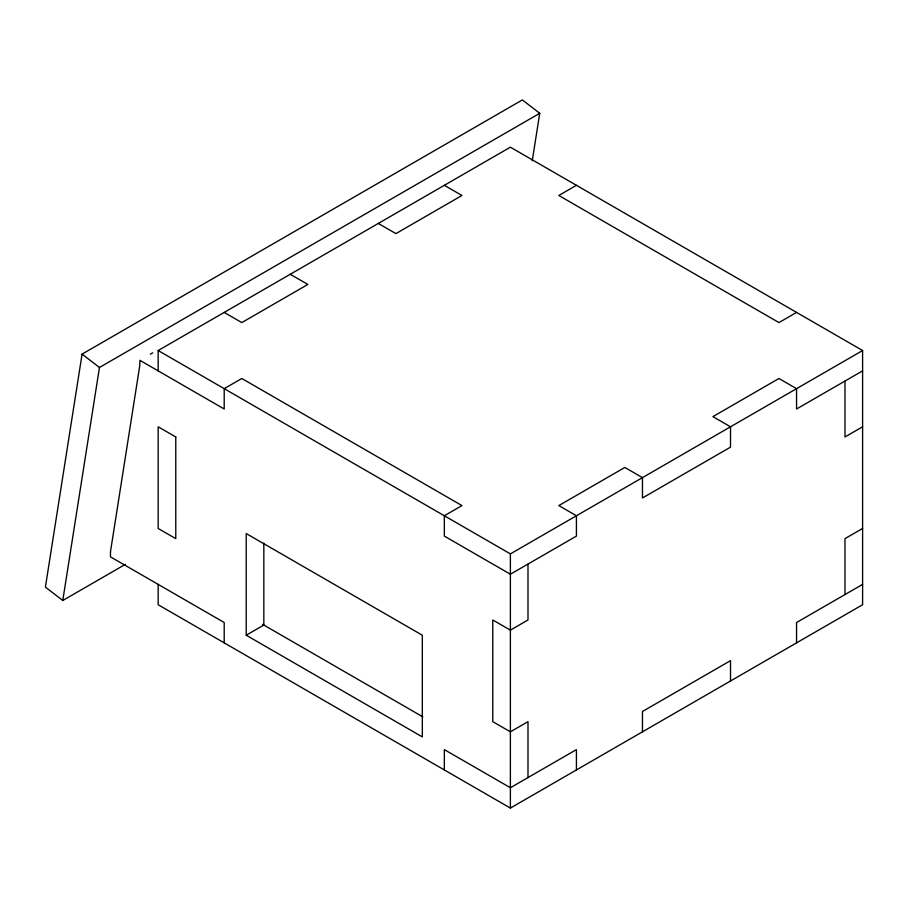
<?xml version="1.0" encoding="UTF-8"?>
<svg xmlns="http://www.w3.org/2000/svg" width="908" height="908" viewBox="0 0 908 908"><rect width="100%" height="100%" fill="white"/><g stroke="black" fill="none" stroke-linecap="round" stroke-linejoin="round"><path stroke-width="1.36" d="M532.258 160.727L539.738 113.296L522.361 99.925L82.095 354.109L45.4 587.124L62.777 600.494L125.315 564.379M62.777 600.494L99.46 367.479L539.738 113.296M150.387 354.177L152.737 352.826M158.162 370.873L158.162 350.533L510.387 147.187L862.6 350.533L862.6 604.728L510.387 808.075L158.162 604.728L158.162 584.389M576.421 185.311L558.817 195.481L778.95 322.578L796.554 312.409M246.216 635.225L422.322 736.91L422.322 635.225L246.216 533.552L246.216 635.225L263.831 625.067L263.831 543.154M158.162 350.533L510.387 553.891L862.6 350.533M862.6 370.873L796.554 408.997L796.554 388.669L778.95 378.5L712.905 416.624L730.52 426.794L730.52 447.133L642.467 497.97L642.467 477.631L624.852 467.461L558.817 505.586L576.421 515.755L576.421 536.095L510.387 574.219L444.341 536.095L444.341 515.755L461.956 505.586L241.812 378.5L224.208 388.669L224.208 408.997L139.821 360.283M862.6 426.794L844.985 436.964L844.985 381.042M862.6 528.467L844.985 538.637L844.985 594.558M862.6 584.389L796.554 622.525L796.554 642.853M444.341 185.311L461.956 195.481L395.911 233.606L378.296 223.436M290.242 274.284L307.857 284.442L241.812 322.578L224.208 312.409M262.605 624.352L422.822 716.855M82.095 354.109L99.46 367.479M730.52 680.989L730.52 660.649L642.467 711.486L642.467 731.825M576.421 769.95L576.421 749.611L510.387 787.747L444.341 749.611L444.341 769.95M527.991 564.05L527.991 619.982L510.387 630.141L492.772 619.982L492.772 721.656L510.387 731.825L527.991 721.656L527.991 777.577M510.387 553.891L510.387 808.075M224.208 642.853L224.208 622.525L110.47 556.854L110.47 551.769L139.821 365.368L139.821 361.554M175.777 436.964L158.162 426.794L158.162 528.467L175.777 538.637L175.777 436.964"/></g></svg>
